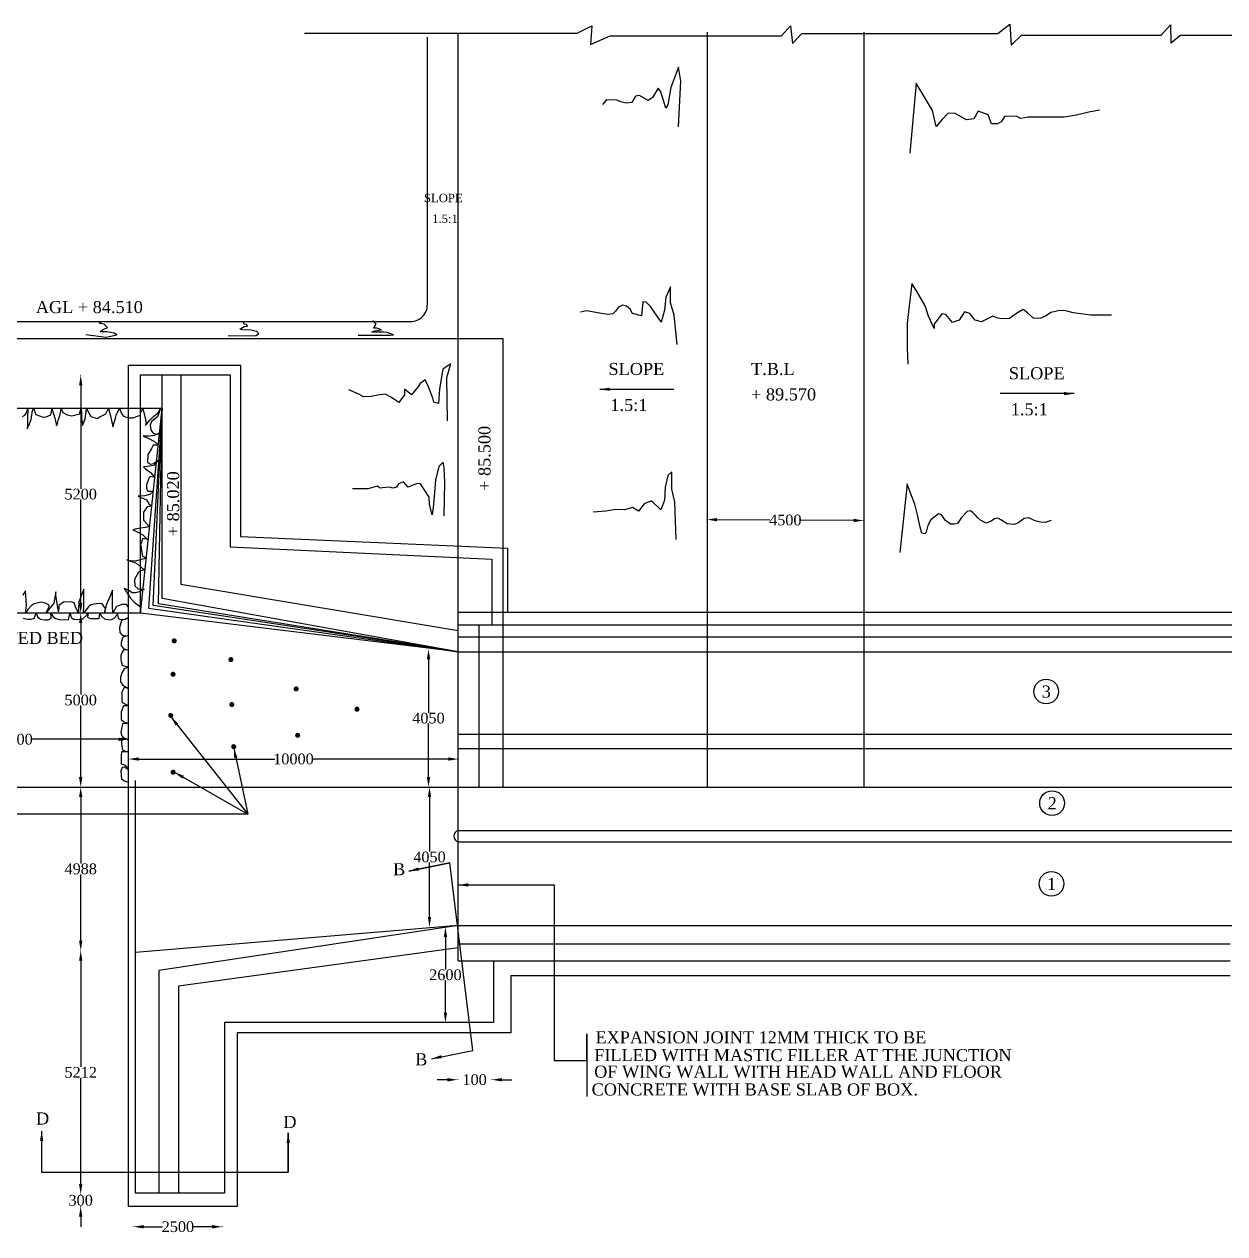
# Model space of a CAD drawing. Header units: millimetres. Extents: x 4623 to 200957, y 6604 to 110630.
# Drawn here: x 29898 to 65690, y 38226 to 74288 of the extents above; entities that cross this region are included whole.
import ezdxf

# ---------------------------------------------------------------- set-up
doc = ezdxf.new("R2010")
doc.units = ezdxf.units.MM
doc.header["$MEASUREMENT"] = 0
for name, color, linetype in [('DIM', 5, 'Continuous'), ('DO LINE', 3, 'Continuous'), ('DWG.LINE', 10, 'Continuous'), ('HATCH', 2, 'Continuous'), ('TEXT', 7, 'Continuous')]:
    doc.layers.add(name, color=color, linetype=linetype)
doc.styles.get("Standard").update_dxf_attribs({"font": 'TIMES.TTF', "height": 320})
doc.dimstyles.get("Standard").update_dxf_attribs({"dimtxt": 320, "dimasz": 300, "dimexe": 0.18, "dimexo": 0.0625, "dimgap": 0.09, "dimtad": 0, "dimtih": 1, "dimtoh": 1, "dimdec": 0, "dimzin": 0, "dimdsep": 46, "dimtxsty": 'Standard', "dimcen": 300, "dimclrd": 5, "dimclre": 5, "dimclrt": 4, "dimadec": 0, "dimazin": 0, "dimtfac": 1, "dimtdec": 0, "dimtofl": 0, "dimtmove": 0, "dimatfit": 3, "dimfxl": 5, "dimfxlon": 1, "dimtolj": 1, "dimtzin": 0, "dimarcsym": 0})

# ---------------------------------------------------------------- blocks, each defined once
blk = doc.blocks.new('*D48')
at = {"layer": 'Defpoints', "color": 0, "ltscale": 0.2}
for p in [(26328, 52980), (33012, 52968), (33012, 52952)]:
    blk.add_point(p, dxfattribs=at)
at = {"layer": 'DIM', "color": 5, "lineweight": -2, "ltscale": 0.2}
for p, q in [((26328, 52974), (26328, 52968)), ((26628, 52968), (29216, 52968)), ((32712, 52968), (30124, 52968)), ((33012, 52964), (33012, 52969))]:
    blk.add_line(p, q, dxfattribs=at)
at = {"layer": 'DIM', "color": 5, "ltscale": 0.2}
for points in [[(26628, 53018), (26628, 52918), (26328, 52968)], [(32712, 53018), (32712, 52918), (33012, 52968)]]:
    blk.add_solid(points, dxfattribs=at)
at = {"layer": 'DIM', "color": 4, "ltscale": 0.2, "insert": (29670, 52968), "char_height": 320, "attachment_point": 5}
blk.add_mtext('\\A1;6500', dxfattribs=at)
blk = doc.blocks.new('*D49')
at = {"layer": 'Defpoints', "color": 0, "ltscale": 0.2}
for p in [(31580, 63821), (31583, 56732), (31583, 56732)]:
    blk.add_point(p, dxfattribs=at)
at = {"layer": 'DIM', "color": 5, "lineweight": -2, "ltscale": 0.2}
for p, q in [((31581, 63821), (31583, 63821)), ((31583, 63521), (31583, 60439)), ((31583, 57032), (31583, 60114)), ((31583, 56732), (31583, 56732))]:
    blk.add_line(p, q, dxfattribs=at)
at = {"layer": 'DIM', "color": 5, "ltscale": 0.2}
for points in [[(31533, 63521), (31633, 63521), (31583, 63821)], [(31533, 57032), (31633, 57032), (31583, 56732)]]:
    blk.add_solid(points, dxfattribs=at)
at = {"layer": 'DIM', "color": 4, "ltscale": 0.2, "insert": (31583, 60276), "char_height": 320, "attachment_point": 5}
blk.add_mtext('\\A1;5200', dxfattribs=at)
blk = doc.blocks.new('*D50')
at = {"layer": 'Defpoints', "color": 0, "ltscale": 0.2}
for p in [(31583, 56732), (31449, 51544), (31583, 51544)]:
    blk.add_point(p, dxfattribs=at)
at = {"layer": 'DIM', "color": 5, "lineweight": -2, "ltscale": 0.2}
for p, q in [((31583, 56732), (31583, 56732)), ((31583, 56432), (31583, 54301)), ((31583, 51844), (31583, 53975)), ((31578, 51544), (31583, 51544))]:
    blk.add_line(p, q, dxfattribs=at)
at = {"layer": 'DIM', "color": 5, "ltscale": 0.2}
for points in [[(31533, 56432), (31633, 56432), (31583, 56732)], [(31533, 51844), (31633, 51844), (31583, 51544)]]:
    blk.add_solid(points, dxfattribs=at)
at = {"layer": 'DIM', "color": 4, "ltscale": 0.2, "insert": (31583, 54138), "char_height": 320, "attachment_point": 5}
blk.add_mtext('\\A1;5000', dxfattribs=at)
blk = doc.blocks.new('*D51')
at = {"layer": 'Defpoints', "color": 0, "ltscale": 0.2}
for p in [(31449, 51544), (31366, 46666), (31583, 46666)]:
    blk.add_point(p, dxfattribs=at)
at = {"layer": 'DIM', "color": 5, "lineweight": -2, "ltscale": 0.2}
for p, q in [((31578, 51544), (31583, 51544)), ((31583, 51244), (31583, 49268)), ((31583, 46966), (31583, 48942)), ((31578, 46666), (31583, 46666))]:
    blk.add_line(p, q, dxfattribs=at)
at = {"layer": 'DIM', "color": 5, "ltscale": 0.2}
for points in [[(31533, 51244), (31633, 51244), (31583, 51544)], [(31533, 46966), (31633, 46966), (31583, 46666)]]:
    blk.add_solid(points, dxfattribs=at)
at = {"layer": 'DIM', "color": 4, "ltscale": 0.2, "insert": (31583, 49105), "char_height": 320, "attachment_point": 5}
blk.add_mtext('\\A1;4988', dxfattribs=at)
blk = doc.blocks.new('*D52')
at = {"layer": 'Defpoints', "color": 0, "ltscale": 0.2}
for p in [(31366, 46666), (31544, 39410), (31583, 39410)]:
    blk.add_point(p, dxfattribs=at)
at = {"layer": 'DIM', "color": 5, "lineweight": -2, "ltscale": 0.2}
for p, q in [((31578, 46666), (31583, 46666)), ((31583, 46366), (31583, 43201)), ((31583, 39710), (31583, 42876)), ((31578, 39410), (31583, 39410))]:
    blk.add_line(p, q, dxfattribs=at)
at = {"layer": 'DIM', "color": 5, "ltscale": 0.2}
for points in [[(31533, 46366), (31633, 46366), (31583, 46666)], [(31533, 39710), (31633, 39710), (31583, 39410)]]:
    blk.add_solid(points, dxfattribs=at)
at = {"layer": 'DIM', "color": 4, "ltscale": 0.2, "insert": (31583, 43039), "char_height": 320, "attachment_point": 5}
blk.add_mtext('\\A1;5212', dxfattribs=at)
blk = doc.blocks.new('*D53')
at = {"layer": 'Defpoints', "color": 0, "ltscale": 0.2}
for p in [(31544, 39410.5), (31544, 39036.5), (31583, 39036.5)]:
    blk.add_point(p, dxfattribs=at)
at = {"layer": 'DIM', "color": 5, "lineweight": -2, "ltscale": 0.2}
for p, q in [((31583, 39710.5), (31583, 40010.5)), ((31578, 39410.5), (31583.18, 39410.5)), ((31578, 39036.5), (31583.18, 39036.5)), ((31583, 38736.5), (31583, 38436.5))]:
    blk.add_line(p, q, dxfattribs=at)
at = {"layer": 'DIM', "color": 5, "ltscale": 0.2}
for points in [[(31533, 39710.5), (31633, 39710.5), (31583, 39410.5)], [(31533, 38736.5), (31633, 38736.5), (31583, 39036.5)]]:
    blk.add_solid(points, dxfattribs=at)
at = {"layer": 'DIM', "color": 4, "ltscale": 0.2, "insert": (31583, 39223.5), "char_height": 320, "attachment_point": 5}
blk.add_mtext('\\A1;300', dxfattribs=at)
blk = doc.blocks.new('*D54')
at = {"layer": 'Defpoints', "color": 0, "ltscale": 0.2}
for p in [(33160, 38486), (35801, 38486), (35801, 38436)]:
    blk.add_point(p, dxfattribs=at)
at = {"layer": 'DIM', "color": 5, "lineweight": -2, "ltscale": 0.2}
for p, q in [((33160, 38440), (33160, 38435)), ((33460, 38436), (34022, 38436)), ((35501, 38436), (34940, 38436)), ((35801, 38440), (35801, 38435))]:
    blk.add_line(p, q, dxfattribs=at)
at = {"layer": 'DIM', "color": 5, "ltscale": 0.2}
for points in [[(33460, 38486), (33460, 38386), (33160, 38436)], [(35501, 38486), (35501, 38386), (35801, 38436)]]:
    blk.add_solid(points, dxfattribs=at)
at = {"layer": 'DIM', "color": 4, "ltscale": 0.2, "insert": (34481, 38436), "char_height": 320, "attachment_point": 5}
blk.add_mtext('\\A1;2500', dxfattribs=at)
blk = doc.blocks.new('*D56')
at = {"layer": 'Defpoints', "color": 0, "ltscale": 0.2}
for p in [(42814, 42863.5), (43839, 42834), (43839, 42819)]:
    blk.add_point(p, dxfattribs=at)
at = {"layer": 'DIM', "color": 5, "lineweight": -2, "ltscale": 0.2}
for p, q in [((42514, 42819), (42214, 42819)), ((42814, 42824), (42814, 42818.82)), ((43839, 42824), (43839, 42818.82)), ((44139, 42819), (44439, 42819))]:
    blk.add_line(p, q, dxfattribs=at)
at = {"layer": 'DIM', "color": 5, "ltscale": 0.2}
for points in [[(42514, 42869), (42514, 42769), (42814, 42819)], [(44139, 42869), (44139, 42769), (43839, 42819)]]:
    blk.add_solid(points, dxfattribs=at)
at = {"layer": 'DIM', "color": 4, "ltscale": 0.2, "insert": (43326.5, 42819), "char_height": 320, "attachment_point": 5}
blk.add_mtext('\\A1;100', dxfattribs=at)
blk = doc.blocks.new('*D57')
at = {"layer": 'Defpoints', "color": 0, "ltscale": 0.2}
for p in [(42456, 47372), (42566, 47372), (42501, 44520)]:
    blk.add_point(p, dxfattribs=at)
at = {"layer": 'DIM', "color": 5, "lineweight": -2, "ltscale": 0.2}
for p, q in [((42462, 47372), (42456, 47372)), ((42456, 47072), (42456, 46109)), ((42456, 44820), (42456, 45783)), ((42462, 44520), (42456, 44520))]:
    blk.add_line(p, q, dxfattribs=at)
at = {"layer": 'DIM', "color": 5, "ltscale": 0.2}
for points in [[(42406, 47072), (42506, 47072), (42456, 47372)], [(42406, 44820), (42506, 44820), (42456, 44520)]]:
    blk.add_solid(points, dxfattribs=at)
at = {"layer": 'DIM', "color": 4, "ltscale": 0.2, "insert": (42456, 45946), "char_height": 320, "attachment_point": 5}
blk.add_mtext('\\A1;2600', dxfattribs=at)
blk = doc.blocks.new('*D58')
at = {"layer": 'Defpoints', "color": 0, "ltscale": 0.2}
for p in [(41981, 51544), (42412, 51544), (42456, 47372)]:
    blk.add_point(p, dxfattribs=at)
at = {"layer": 'DIM', "color": 5, "lineweight": -2, "ltscale": 0.2}
for p, q in [((41986, 51544), (41981, 51544)), ((41981, 51244), (41981, 49621)), ((41981, 47672), (41981, 49295)), ((41986, 47372), (41981, 47372))]:
    blk.add_line(p, q, dxfattribs=at)
at = {"layer": 'DIM', "color": 5, "ltscale": 0.2}
for points in [[(41931, 51244), (42031, 51244), (41981, 51544)], [(41931, 47672), (42031, 47672), (41981, 47372)]]:
    blk.add_solid(points, dxfattribs=at)
at = {"layer": 'DIM', "color": 4, "ltscale": 0.2, "insert": (41981, 49458), "char_height": 320, "attachment_point": 5}
blk.add_mtext('\\A1;4050', dxfattribs=at)
blk = doc.blocks.new('*D59')
at = {"layer": 'Defpoints', "color": 0, "ltscale": 0.2}
for p in [(41951, 55654), (42411, 55654), (42368, 51544)]:
    blk.add_point(p, dxfattribs=at)
at = {"layer": 'DIM', "color": 5, "lineweight": -2, "ltscale": 0.2}
for p, q in [((41956, 55654), (41951, 55654)), ((41951, 55354), (41951, 53762)), ((41951, 51844), (41951, 53436)), ((41956, 51544), (41951, 51544))]:
    blk.add_line(p, q, dxfattribs=at)
at = {"layer": 'DIM', "color": 5, "ltscale": 0.2}
for points in [[(41902, 55354), (42002, 55354), (41951, 55654)], [(41902, 51844), (42002, 51844), (41951, 51544)]]:
    blk.add_solid(points, dxfattribs=at)
at = {"layer": 'DIM', "color": 4, "ltscale": 0.2, "insert": (41951, 53599), "char_height": 320, "attachment_point": 5}
blk.add_mtext('\\A1;4050', dxfattribs=at)
blk = doc.blocks.new('*D60')
at = {"layer": 'Defpoints', "color": 0, "ltscale": 0.2}
for p in [(33012, 52398), (42839, 52398), (42839, 52380)]:
    blk.add_point(p, dxfattribs=at)
at = {"layer": 'DIM', "color": 5, "lineweight": -2, "ltscale": 0.2}
for p, q in [((33012, 52385), (33012, 52380)), ((33312, 52380), (37371, 52380)), ((42539, 52380), (38480, 52380)), ((42839, 52385), (42839, 52380))]:
    blk.add_line(p, q, dxfattribs=at)
at = {"layer": 'DIM', "color": 5, "ltscale": 0.2}
for points in [[(33312, 52430), (33312, 52330), (33012, 52380)], [(42539, 52430), (42539, 52330), (42839, 52380)]]:
    blk.add_solid(points, dxfattribs=at)
at = {"layer": 'DIM', "color": 4, "ltscale": 0.2, "insert": (37926, 52380), "char_height": 320, "attachment_point": 5}
blk.add_mtext('\\A1;10000', dxfattribs=at)
blk = doc.blocks.new('*D61')
at = {"layer": 'Defpoints', "color": 0, "ltscale": 0.2}
for p in [(50254, 59503), (54924, 59491), (54924, 59474)]:
    blk.add_point(p, dxfattribs=at)
at = {"layer": 'DIM', "color": 5, "lineweight": -2, "ltscale": 0.2}
for p, q in [((50254, 59514), (50254, 59519)), ((50554, 59517), (52129, 59508)), ((54624, 59493), (53050, 59502)), ((54924, 59486), (54924, 59491))]:
    blk.add_line(p, q, dxfattribs=at)
at = {"layer": 'DIM', "color": 5, "ltscale": 0.2}
for points in [[(50555, 59567), (50554, 59467), (50254, 59519)], [(54625, 59543), (54624, 59443), (54924, 59491)]]:
    blk.add_solid(points, dxfattribs=at)
at = {"layer": 'DIM', "color": 4, "ltscale": 0.2, "insert": (52589, 59505), "char_height": 320, "attachment_point": 5}
blk.add_mtext('\\A1;4500', dxfattribs=at)

msp = doc.modelspace()

# ---------------------------------------------------------------- linework, layer by layer
at = {"layer": 'DIM', "ltscale": 0.2}
msp.add_lwpolyline([(45696.5, 43395), (46668, 43395), (46668, 44189.5), (46668, 42314.5)], dxfattribs=at)
at = {"layer": 'DO LINE', "ltscale": 0.2}
for points in [[(33011.7, 56732), (33011.7, 64126.5), (36351.4, 64126.5), (36351.4, 59009.8), (44301.9, 58664.8), (44301.9, 56754.6)], [(33366.2, 56732), (33366.2, 63834.1), (36034.4, 63834.1), (36034.4, 58706.6), (43843.8, 58343.3), (43843.8, 56380.9)], [(42839.4, 56754.6), (103730.2, 56754.6)], [(42839.4, 56380.9), (103730.2, 56380.9)], [(42846.6, 56021.1), (103730.2, 56021.1)], [(42839.4, 55577.5), (103730.2, 55577.5)], [(42839.4, 53121.3), (103627.1, 53121.3)], [(42839.4, 52697.6), (103627.1, 52697.6)], [(8246, 51543.8), (120732.7, 51543.8)], [(42839.4, 47412.6), (33911.5, 46071.8), (33911.5, 39437.4)], [(42839.4, 46754.3), (34499.1, 45606.8), (34499.1, 39437.4)]]:
    msp.add_lwpolyline(points, dxfattribs=at)
at = {"layer": 'DWG.LINE', "ltscale": 0.2}
for p, q in [((33011.7, 39044.4), (33011.7, 56732)), ((44406.8, 45924.3), (44406.8, 44219.1)), ((44406.8, 44219.1), (36249, 44219.1)), ((36249, 44219.1), (36249, 39044.4)), ((36249, 39044.4), (33011.7, 39044.4))]:
    msp.add_line(p, q, dxfattribs=at)
for points in [[(38253.5, 74024), (46378.5, 74024), (46820, 74236), (46783, 73685), (47371.5, 73942), (52472.5, 73942), (52743, 74244.5), (52805, 73708), (53082.5, 74012.5), (58925.5, 74012.5), (59286, 74288.5), (59322.5, 73666.5), (59633.5, 73959), (63791, 73959), (64076, 74267.5), (64082.5, 73729), (64368, 73957), (67037.5, 73957)], [(42839.4, 46363.1), (42839.4, 74027.9)], [(50254.3, 74052.5), (50254.3, 51543.8)], [(54924.3, 74052.5), (54924.3, 51543.8)], [(44180.8, 51543.8), (44180.8, 64903.1), (9801.7, 64903.1)], [(34015.6, 57163), (34015.6, 63834.1)], [(34565.5, 63834.1), (34565.5, 57588.8), (42839.4, 56207.5)], [(42839.4, 55577.5), (33898.2, 57006.1), (34015.6, 62826.4), (9733.5, 62826.4)], [(42839.4, 55577.5), (33738.8, 56960.3), (34015.6, 62826.4), (33603.1, 56877.7), (42839.4, 55577.5), (33366.2, 56732), (34015.6, 62826.4)], [(42839.4, 55577.5), (34015.6, 57163)], [(42839.4, 55577.5), (33366.2, 56732), (9624.4, 56732)], [(43460.1, 51543.8), (43460.1, 56380.9)], [(43890.3, 46363.1), (43890.3, 44520.5), (35872, 44520.5), (35872, 39437.4), (33217.6, 39437.4), (33217.6, 51738.9)], [(42839.4, 50251), (103730.2, 50251)], [(42839.4, 49908.2), (103730.2, 49908.2)], [(42045.5, 43445.5), (43276.5, 43688), (42586, 49283.5), (41364.5, 49041)], [(42839.4, 47412.6), (33217.6, 46617.2)], [(42839.4, 47412.6), (103730.2, 47412.6)], [(42839.4, 46870), (65846.5, 46870)], [(42839.4, 46363.1), (65846.5, 46363.1)], [(44406.8, 45924.3), (65846.5, 45924.3)], [(30418.5, 41288), (30418.5, 40062), (37769.5, 40062), (37769.5, 41232.5)]]:
    msp.add_lwpolyline(points, dxfattribs=at)
msp.add_lwpolyline([(9801.7, 65424.4), (41418.7, 65424.4, 0.4142136), (41918.7, 65924.4), (41918.7, 73906)], format="xyb", dxfattribs=at)
for centre in [(60364.5, 54393.5), (60541, 51064.5), (60523.5, 48660)]:
    msp.add_circle(centre, 369.5, dxfattribs=at)
msp.add_arc((42879.2, 50079.6), 176, 103.05781, 256.94219, dxfattribs=at)
at = {"layer": 'HATCH', "ltscale": 0.2}
for points in [[(49403.5, 71225), (49473, 72594), (49402.5, 73002.5), (49172.5, 72396.5), (49082, 71887.5), (49026, 71783), (48914.5, 72138.5), (48865.5, 72292), (48802.5, 72382.5), (48628, 72103.5), (48502.5, 72013), (48237.5, 72159.5), (48126, 72138.5), (48014, 71950.5), (47846.5, 71936.5), (47686.5, 71971), (47574.5, 72027), (47260.5, 72034), (47135, 71894.5)], [(61950.5, 71720.5), (61634.5, 71663.5), (61261, 71577.5), (60897, 71520), (60342, 71520), (60045, 71520), (59825, 71520), (59614, 71472), (59470.5, 71548.5), (59126, 71539), (59020.5, 71376.5), (58915.5, 71319), (58733.5, 71319), (58637.5, 71587), (58341, 71692), (58207, 71462.5), (57986.5, 71434), (57651.5, 71625), (57441, 71634.5), (57268.5, 71443.5), (57086.5, 71242.5), (56971.5, 71711), (56493, 72533.5), (56296.5, 70439)], [(49361, 64736), (49271.5, 65615.5), (49170, 65976.5), (49170, 66461.5), (49023.5, 66153.5), (48990.5, 65763.5), (48884.5, 65401.5), (48889.1, 65417.3), (48700.5, 65680), (48572, 65875), (48438.5, 65997.5), (48343.5, 66008.5), (48299, 65591), (48299, 65591), (48037, 65663.5), (47959, 65791.5), (47858.5, 65886), (47730.5, 65908.5), (47619, 65852.5), (47530, 65730), (47446, 65652), (47301, 65630), (47106, 65663.5), (46660, 65741), (46487.5, 65702.5)], [(62307.5, 65610.5), (61692.5, 65610.5), (61173.5, 65687.5), (60952, 65745), (60769.5, 65755), (60500.5, 65697), (60346.5, 65582), (60202.5, 65524.5), (60000.5, 65514.5), (60000.5, 65514.5), (59808, 65687.5), (59683, 65783.5), (59510, 65687.5), (59510, 65687.5), (59270, 65514.5), (59270, 65514.5), (59048.5, 65505), (58923.5, 65524.5), (58770, 65582), (58433.5, 65418.5), (58433.5, 65418.5), (58250.5, 65466.5), (58250.5, 65466.5), (58087.5, 65658.5), (57933.5, 65716.5), (57770, 65466.5), (57770, 65466.5), (57568, 65399.5), (57376, 65630), (57251, 65649), (57030, 65342), (57030, 65217), (56857, 65582), (56760.5, 65889), (56501, 66340.5), (56357, 66561.5), (56222.5, 65370.5), (56222.5, 64621.5), (56241.5, 64151)], [(31736.5, 65035), (32340.5, 64961.5), (32655.5, 65030.5), (32578, 65078), (32358, 65116.5), (32159.5, 65121), (32237, 65173), (32379.5, 65250.5), (32379.5, 65250.5), (32284.5, 65341), (32146.5, 65362.5), (32146.5, 65362.5), (32185.5, 65424.4)], [(35982, 65004.5), (36629, 65000), (36810, 65004.5), (36892, 65069), (36836, 65125), (36655, 65168), (36404.5, 65176.5), (36327, 65194), (36327, 65194), (36456.5, 65271.5), (36560, 65284.5), (36560, 65284.5), (36521, 65332), (36452, 65349), (36430.5, 65424.4)], [(39859, 65017.5), (40601.5, 65017.5), (40804, 65017.5), (40912, 65026), (40722, 65099), (40618.5, 65103.5), (40459, 65103.5), (40265, 65103.5), (40265, 65103.5), (40338, 65151), (40472, 65168), (40554, 65181), (40411.5, 65224), (40321, 65224), (40351, 65293), (40394, 65345), (40321, 65424.4), (40269, 65424.4)], [(42520, 62459), (42498, 63754), (42614, 64166.5), (42382, 64003), (42280, 63413.5), (42249.5, 62976), (42107, 63016.5), (42076.5, 63138.5), (41954.5, 63474.5), (41852.5, 63688), (41852.5, 63688), (41700, 63576), (41618.5, 63454), (41618.5, 63454), (41445.5, 63240.5), (41231.5, 63403), (41231.5, 63240.5), (41068.5, 63006.5), (41068.5, 63006.5), (40844.5, 63159), (40844.5, 63159), (40661.5, 63260.5), (40437.5, 63230), (40244, 63189.5), (40010, 63179.5), (39877.5, 63260.5), (39572, 63383)], [(29852, 62592), (29917.5, 62637), (29959.5, 62678.5), (30004, 62826.4), (29998, 62523.5), (29998, 62339), (29986, 62226), (30037, 62327), (30108.5, 62506), (30144, 62768), (30177, 62826.4), (30241, 62655), (30462, 62574.5), (30551.5, 62580.5), (30697.5, 62637.5), (30715.5, 62744.5), (30718.5, 62786), (30718.5, 62826.4), (30775, 62673), (30813.5, 62545), (30852.5, 62369), (30861.5, 62312.5), (30888, 62384), (30921, 62506), (30957, 62625.5), (30983.5, 62711.5), (31004.5, 62826.4), (31047, 62709), (31184, 62646.5), (31321, 62608), (31556.5, 62667.5), (31556.5, 62709), (31592.5, 62826.4), (31604.5, 62676.5), (31604.5, 62509.5), (31637, 62372.5), (31637, 62328), (31711.5, 62518.5), (31735.5, 62658.5), (31756.5, 62826.4), (31881.5, 62590), (32075.5, 62530.5), (32156, 62581), (32335, 62667.5), (32415.5, 62826.4), (32469.5, 62613.5), (32514, 62419.5), (32538, 62285.5), (32615.5, 62539), (32654, 62664), (32740.5, 62826.4), (32797.5, 62682), (32854, 62598.5), (33011.7, 62556.5), (33137, 62556.5), (33366.2, 62637), (33366.2, 62688), (33435.5, 62826.4), (33504, 62545), (33534, 62390), (33513, 62327.5), (33647, 62479.5), (33763.5, 62604.5), (33879.5, 62688), (33957, 62826.4), (33870.5, 62586.5), (33692, 62440.5), (33656, 62336.5), (33674, 62199.5), (33706.5, 62145.5), (33742.5, 62098), (33879.5, 62068.5), (33938, 62097.8), (33766, 62025), (33626, 62004.5), (33450, 62001.5), (33569.5, 61953.5), (33781, 61846.5), (33900.1, 61742.5), (33739.5, 61742.5), (33694.5, 61638), (33581.5, 61450.5), (33572.5, 61222.5), (33659, 61172), (33763.5, 61187), (33796, 61216.5), (33909.9, 61301.3), (33763.5, 61133.5), (33560.5, 61097.5), (33453.5, 61094.5), (33516, 61035), (33668, 60919), (33797.2, 60776.5), (33665, 60803.5), (33617.5, 60750), (33545.5, 60544.5), (33545.5, 60458.5), (33584.5, 60369), (33753.1, 60363.1), (33647, 60264.5), (33495, 60229), (33366.2, 60217), (33295.5, 60217), (33540, 60104), (33614.5, 59990.5), (33706.1, 59922.4), (33560.5, 59903), (33459.5, 59742), (33459.5, 59504), (33590.5, 59355), (33642.6, 59326), (33522, 59279.5), (33366.2, 59264.5), (33247.5, 59241), (33137, 59217), (33310, 59133.5), (33432.5, 59062), (33551.5, 58943), (33599.9, 58925.3), (33438.5, 58954), (33366.2, 58772), (33429.5, 58424), (33542, 58381.8), (33474, 58345), (33206, 58282.5), (33065.5, 58294), (32955.5, 58324), (33200, 58237.5), (33283.5, 58187), (33429.5, 58059), (33503.4, 58019.5), (33366.2, 57993.5), (33298.5, 57934), (33191, 57734.5), (33200, 57546.5), (33292.5, 57451.5), (33366.2, 57445.5), (33477, 57442.5), (33325, 57363.5), (33214.5, 57339.5), (33113.5, 57339.5), (33011.7, 57411), (32874.5, 57462), (33071.5, 57176), (33173, 57054), (33366.2, 56917), (33366.2, 56732), (33011.7, 56732), (33011.7, 56911), (32943.5, 56982.5), (32824, 56991), (32696, 56952.5), (32654, 56931.5), (32541, 56732), (32532, 56958.5), (32532, 57241.5), (32529, 57411), (32463, 57241.5), (32341, 56964.5), (32305, 56780), (32290.5, 56732), (32323, 56872.2), (32226.5, 57012), (32167, 57018), (32044.5, 57009), (31970, 56994), (31886.5, 56973), (31815, 56919.5), (31693, 56764.5), (31666, 56732), (31678, 56958.5), (31681, 57292), (31681, 57449.5), (31529, 57065.5), (31514, 56887), (31514, 56732), (31430.5, 56916.5), (31386, 57032.5), (31296.5, 57071.5), (31066.5, 57059.5), (30935.5, 56958.5), (30920.5, 56767.5), (30894, 56952.5), (30843, 57265), (30840, 57363.5), (30777.5, 57029.5), (30548, 56732), (30642, 56931), (30636, 56973), (30523, 57029.5), (30400.5, 57056.5), (30192, 57002.5), (30117.5, 56958), (30004, 56836), (29935.5, 56732), (29968, 56970), (29932.5, 57390), (29855, 57262)], [(42416, 59631.5), (42442, 60638), (42416, 61055), (42384, 61228), (42256, 61106), (42159.5, 60689.5), (42095.5, 59965), (42063, 59657), (41986, 59965), (41967, 60183), (41716.5, 60586.5), (41614, 60599.5), (41344.5, 60484), (41344.5, 60484), (41209.5, 60644.5), (41055.5, 60580.5), (40997.5, 60484), (40901.5, 60452), (40786, 60484), (40580.5, 60465), (40510, 60458.5), (40420, 60516), (40157, 60433), (40157, 60433), (39688.5, 60433)], [(49333.5, 58920.5), (49295.5, 60034), (49209, 60427), (49209, 60804.5), (49209, 60938), (49209, 60938), (49083, 60836), (49004, 60482), (48988.5, 60097), (48878, 59806), (48602.5, 60073.5), (48602.5, 60073.5), (48382.5, 59987), (48209, 59774.5), (48036, 59877), (48036, 59877), (47792, 59814), (47532.5, 59822), (47532.5, 59822), (47233, 59774.5), (46863.5, 59735.5), (46863.5, 59735.5)], [(60517, 59489.5), (60336, 59433), (60207.5, 59440.5), (60068, 59467), (59969.5, 59512), (59894, 59550), (59834, 59572.5), (59709, 59553.5), (59709, 59553.5), (59524.5, 59410.5), (59403.5, 59372.5), (59199.5, 59387.5), (59011, 59508.5), (58924, 59561), (58822.5, 59538.5), (58720.5, 59474.5), (58577, 59410.5), (58411.5, 59505), (58317.5, 59576.5), (58261, 59652), (58181.5, 59735), (58098.5, 59780), (58011.5, 59765), (57838, 59576.5), (57785, 59490), (57717.5, 59399.5), (57630.5, 59380.5), (57509.5, 59384.5), (57362.5, 59493.5), (57241.5, 59663), (57155, 59686), (56928.5, 59508.5), (56838, 59343), (56785, 59146.5), (56736, 59097.5), (56660.5, 59116.5), (56604, 59297.5), (56524.5, 59659.5), (56445.5, 59983.5), (56339.5, 60259), (56222.5, 60584), (55999.5, 58536.5)], [(29872, 56576), (29997, 56550), (30102, 56550), (30174, 56566.5), (30205, 56583), (30218, 56631), (30255, 56732), (30293.5, 56616.5), (30385.5, 56552), (30511, 56530), (30614, 56531.5), (30676.5, 56563), (30704, 56587), (30704, 56616.5), (30697, 56732), (30765, 56620), (30837, 56570), (30944, 56537), (31214.5, 56535), (31225.5, 56583), (31247.5, 56667.5), (31264.5, 56732), (31295.5, 56599.5), (31375, 56548), (31496.5, 56537), (31647.5, 56557), (31772.5, 56682.5), (31809.5, 56732), (31788.5, 56610.5), (31875, 56570), (32011, 56570), (32103.5, 56574), (32138.5, 56596), (32144, 56647.5), (32155, 56704.5), (32155, 56732), (32206.5, 56638), (32295, 56559), (32470, 56535), (32573, 56566.5), (32672.5, 56677), (32674, 56706), (32674, 56732), (32696.5, 56581), (32761, 56537), (32917.5, 56551.5), (33011.7, 56594), (32801.5, 56507), (32742.5, 56297), (32750, 56152), (32820, 56074.5), (32901, 56058), (33011.7, 56063.5), (32838.5, 56011), (32794, 55853), (32794, 55757.5), (32857, 55671), (32910, 55652.5), (33011.7, 55634), (32860.5, 55624), (32820, 55570.5), (32781.5, 55462), (32779.5, 55344), (32790.5, 55287), (32816.5, 55178.5), (32910.5, 55145.5), (33011.7, 55121.5), (32879, 55065.5), (32811, 54947.5), (32770, 54810), (32768.5, 54732.5), (32774, 54681), (32836.5, 54585.5), (33011.7, 54488), (32877, 54509), (32805, 54378.5), (32809, 54115.5), (32829, 54064), (32917.5, 54020), (33011.7, 53970), (32860.5, 53970), (32794, 53783), (32794, 53702), (32794, 53555), (32869.5, 53492.5), (33011.7, 53439), (32827.5, 53432.5), (32775.5, 53169.5), (32805, 53068.5), (32873.5, 53015), (32961.5, 52978.5), (33011.7, 52952.5), (32809, 52999.5), (32798, 52822.5), (32825.5, 52659), (32893.5, 52627.5), (32962, 52607.5), (33011.7, 52591), (32801.5, 52591), (32787, 52475), (32787, 52344.5), (32785, 52241.5), (32908.5, 52192.5), (33011.7, 52056.5), (32883, 52141), (32822, 52130), (32776, 52021.5), (32796, 51793.5), (32840.5, 51758.5), (32890, 51731), (33011.7, 51690.5)]]:
    msp.add_lwpolyline(points, dxfattribs=at)
at = {"layer": 'HATCH', "ltscale": 0.2, "const_width": 75}
for points in [[(34334, 55902.5, 1), (34409, 55902.5, 1)], [(36024, 55345, 1), (36099, 55345, 1)], [(34299.5, 54907.5, 1), (34374.5, 54907.5, 1)], [(37967, 54471, 1), (38042, 54471, 1)], [(34229, 53680, 1), (34304, 53680, 1)], [(36050.5, 54004.5, 1), (36125.5, 54004.5, 1)], [(39782.5, 53866.5, 1), (39857.5, 53866.5, 1)], [(38013.5, 53087.5, 1), (38088.5, 53087.5, 1)], [(36107, 52749, 1), (36182, 52749, 1)], [(34299.5, 51987.5, 1), (34374.5, 51987.5, 1)]]:
    msp.add_lwpolyline(points, format="xyb", close=True, dxfattribs=at)

# ---------------------------------------------------------------- texts
at = {"layer": 'TEXT', "ltscale": 0.2}
for s, height, p in [('SLOPE', 250, (41815.6, 68982.4)), ('1.5:1', 250, (42061.6, 68364.4)), ('AGL + 84.510', 360, (30245.1, 65675.4)), ('SLOPE', 360, (47316.6, 63829.4)), ('T.B.L', 360, (51568.1, 63829.4)), ('SLOPE', 360, (59252.4, 63700.9)), ('1.5:1', 360, (47374.1, 62756.9)), ('+ 89.570', 360, (51568.1, 63071.4)), ('1.5:1', 360, (59309.9, 62628.4)), ('R.S. GROUTED BED', 360, (26758.1, 55811.4)), ('3', 360, (60233.1, 54212.4)), ('2', 360, (60409.6, 50883.4)), ('B', 360, (40895.1, 48914.9)), ('1', 360, (60392.1, 48478.9)), ('EXPANSION JOINT 12MM THICK TO BE', 360, (46928.1, 43903.9)), ('FILLED WITH MASTIC FILLER AT THE JUNCTION', 360, (46890.1, 43372.9)), ('B', 360, (41554.1, 43247.4)), ('OF WING WALL WITH HEAD WALL AND FLOOR', 360, (46890.1, 42879.9)), ('CONCRETE WITH BASE SLAB OF BOX.', 360, (46814.1, 42349.4)), ('D', 360, (30250.1, 41483.9)), ('D', 360, (37624.6, 41379.9))]:
    msp.add_text(s, height=height, dxfattribs=at).set_placement(p)
for s, p in [('+ 85.500', (43799.2, 60375.6)), ('+ 85.020', (34517.6, 59022.1))]:
    msp.add_text(s, height=360, rotation=90, dxfattribs=at).set_placement(p)

# ---------------------------------------------------------------- dimensions: what is measured, and where the dimension line sits
at = {"layer": 'DIM', "ltscale": 0.2}
for base, p1, p2, text, picture, middle in [((31583, 56732), (31580.5, 63821), (31583, 56732), '5200', '*D49', (31583, 60276.5)), ((41951.5, 55654.4), (42367.5, 51543.8), (42411.3, 55654.4), '4050', '*D59', (41951.5, 53599.1)), ((41981, 51543.8), (42456.3, 47371.5), (42412, 51543.8), '4050', '*D58', (41981, 49457.7)), ((42456.5, 47371.5), (42501, 44520.5), (42566, 47371.5), '2600', '*D57', (42456.5, 45946))]:
    dim = msp.add_linear_dim(base=base, p1=p1, p2=p2, angle=90, text=text, dimstyle='Standard', dxfattribs=at)
    dim.commit()
    dim.dimension.update_dxf_attribs({"geometry": picture, "text_midpoint": middle})
dim = msp.add_aligned_dim(p1=(50254.3, 59503), p2=(54924.3, 59474.5), distance=16.3, text='4500', dimstyle='Standard', dxfattribs=at)
dim.commit()
dim.dimension.update_dxf_attribs({"geometry": '*D61', "text_midpoint": (52589.4, 59505)})
for base, p1, p2, text, picture, middle in [((31583, 51543.8), (31583, 56732), (31449, 51543.8), '5000', '*D50', (31583, 54137.9)), ((31583, 46666.5), (31449, 51543.8), (31366, 46666.5), '4988', '*D51', (31583, 49105.2)), ((31583, 39410.5), (31366, 46666.5), (31544, 39410.5), '5212', '*D52', (31583, 43038.5)), ((31583, 39036.5), (31544, 39410.5), (31544, 39036.5), '300', '*D53', (31583, 39223.5))]:
    dim = msp.add_linear_dim(base=base, p1=p1, p2=p2, angle=90, text=text, dimstyle='Standard', override={"dimtmove": 1}, dxfattribs=at)
    dim.commit()
    dim.dimension.update_dxf_attribs({"geometry": picture, "text_midpoint": middle})
dim = msp.add_linear_dim(base=(33011.7, 52968.5), p1=(26327.7, 52980), p2=(33011.7, 52952.5), text='6500', dimstyle='Standard', override={"dimtmove": 1}, dxfattribs=at)
dim.commit()
dim.dimension.update_dxf_attribs({"geometry": '*D48', "text_midpoint": (29669.7, 52968.5)})
for base, p1, p2, text, picture, middle in [((42839.4, 52380), (33011.7, 52398.5), (42839.4, 52398.5), '10000', '*D60', (37925.6, 52380)), ((43839, 42819), (42814, 42863.5), (43839, 42834), '100', '*D56', (43326.5, 42819)), ((35801, 38435.5), (33160.5, 38486.5), (35801, 38486.5), '2500', '*D54', (34480.8, 38435.5))]:
    dim = msp.add_linear_dim(base=base, p1=p1, p2=p2, text=text, dimstyle='Standard', dxfattribs=at)
    dim.commit()
    dim.dimension.update_dxf_attribs({"geometry": picture, "text_midpoint": middle})

# ---------------------------------------------------------------- leaders
for points in [[(47056.5, 63404), (49261, 63404)], [(61196.7, 63275.5), (58992.2, 63275.5)], [(34266.5, 53642.5), (36566.5, 50739)], [(36144.5, 52711.5), (36566.5, 50739)], [(34374.5, 51987.5), (36566.5, 50739), (28542.5, 50739)], [(42839.4, 48626.5), (45696.5, 48626.5), (45696.5, 43395)]]:
    msp.add_leader(points, dimstyle='Standard', override={"dimgap": 0.09, "dimtad": 0}, dxfattribs=at)
at = {"layer": 'DWG.LINE', "ltscale": 0.2}
for points in [[(41364.5, 49041), (42586, 49283.5)], [(42045.5, 43445.5), (43276.5, 43688)], [(30418.5, 41288), (30418.5, 40062)], [(37769.5, 41232.5), (37769.5, 40062)]]:
    msp.add_leader(points, dimstyle='Standard', override={"dimgap": 0.09, "dimtad": 0}, dxfattribs=at)

doc.saveas('drawing.dxf')
